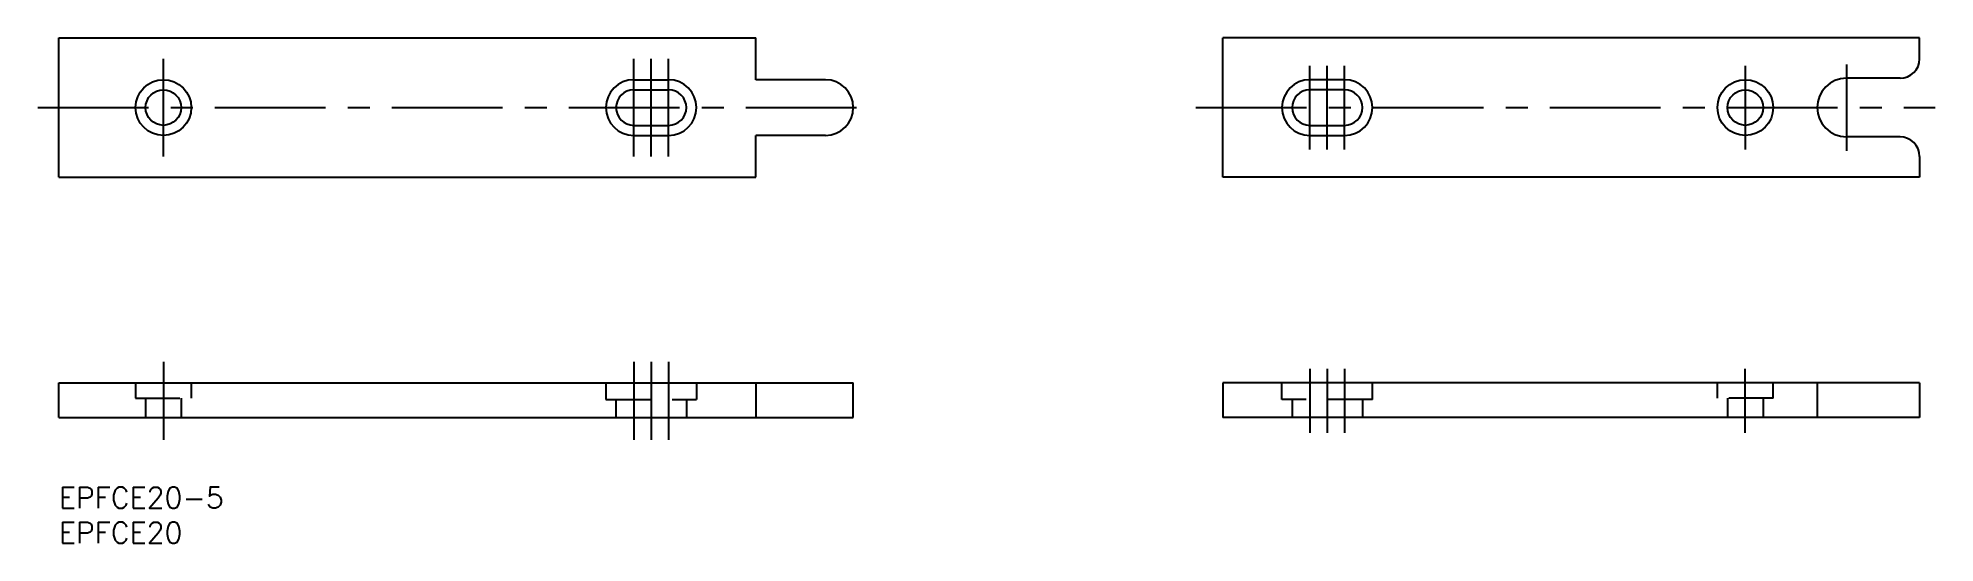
# Model space of a CAD drawing. Extents: x -3 to 269, y -8 to 64.
import ezdxf

# ---------------------------------------------------------------- set-up
doc = ezdxf.new("R2010")
doc.units = 0
doc.header["$LTSCALE"] = 0.5
doc.linetypes.add('CENTER', pattern=[50.8, 31.75, -6.35, 6.35, -6.35])
doc.linetypes.add('DASHED', pattern=[19.05, 12.7, -6.35])
for name, color, linetype in [('MSM_CENTER', 1, 'CENTER'), ('MSM_CONTINUOUS', 7, 'CONTINUOUS'), ('MSM_DASHED', 4, 'DASHED'), ('MSM_PART_NUMBER', 7, 'CONTINUOUS')]:
    doc.layers.add(name, color=color, linetype=linetype)
doc.styles.get("Standard").update_dxf_attribs({"font": 'txt.shx', "height": 3, "bigfont": 'bigfont.shx'})

# ---------------------------------------------------------------- blocks, each defined once
blk = doc.blocks.new('*U4')
at = {"layer": 'MSM_PART_NUMBER'}
blk.add_text('EPFCE20-5', height=3, dxfattribs=at).set_placement((0, -3))
blk = doc.blocks.new('*U5')
at = {"layer": 'MSM_PART_NUMBER'}
blk.add_text('EPFCE20', height=3, dxfattribs=at).set_placement((0, -8))

msp = doc.modelspace()

# ---------------------------------------------------------------- linework, layer by layer
at = {"layer": 'MSM_CENTER'}
for p, q in [((15, 47.5), (15, 61.5)), ((82.5, 47.5), (82.5, 61.5)), ((85, 47.5), (85, 61.5)), ((87.5, 47.5), (87.5, 61.5)), ((179.51, 48.5), (179.51, 60.5)), ((182.01, 48.5), (182.01, 60.5)), ((184.51, 48.5), (184.51, 60.5)), ((242.01, 60.5), (242.01, 48.5)), ((256.51, 60.7), (256.51, 48.3)), ((-3, 54.5), (117, 54.5)), ((163.17, 54.5), (269.24, 54.5)), ((15, 18), (15, 6.8)), ((82.5, 18), (82.5, 6.8)), ((85, 18), (85, 6.8)), ((87.5, 18), (87.5, 6.8)), ((179.51, 17), (179.51, 7.8)), ((182.01, 17), (182.01, 7.8)), ((184.51, 17), (184.51, 7.8)), ((242.01, 7.8), (242.01, 17))]:
    msp.add_line(p, q, dxfattribs=at)
at = {"layer": 'MSM_CONTINUOUS'}
for p, q in [((0, 64.5), (100, 64.5)), ((0, 44.5), (0, 64.5)), ((100, 58.5), (100, 64.5)), ((267.01, 64.5), (167.01, 64.5)), ((167.01, 44.5), (167.01, 64.5)), ((267.01, 61.5), (267.01, 64.5)), ((82.5, 58.5), (87.5, 58.5)), ((110, 58.5), (100, 58.5)), ((184.51, 58.5), (179.51, 58.5)), ((264.21, 58.7), (256.51, 58.7)), ((82.5, 57.05), (87.5, 57.05)), ((184.51, 57.05), (179.51, 57.05)), ((82.5, 51.95), (87.5, 51.95)), ((179.51, 51.95), (184.51, 51.95)), ((82.5, 50.5), (87.5, 50.5)), ((100, 44.5), (100, 50.5)), ((110, 50.5), (100, 50.5)), ((179.51, 50.5), (184.51, 50.5)), ((264.21, 50.3), (256.51, 50.3)), ((267.01, 47.5), (267.01, 44.5)), ((0, 44.5), (100, 44.5)), ((267.01, 44.5), (167.01, 44.5)), ((0, 10), (0, 15)), ((0, 15), (114, 15)), ((100, 15), (100, 10)), ((114, 10), (114, 15)), ((167.01, 15), (167.01, 10)), ((267.01, 15), (167.01, 15)), ((267.01, 15), (267.01, 10)), ((0, 10), (114, 10)), ((267.01, 10), (167.01, 10))]:
    msp.add_line(p, q, dxfattribs=at)
for centre, radius in [((15, 54.5), 4), ((242.01, 54.5), 4), ((15, 54.5), 2.55), ((242.01, 54.5), 2.55)]:
    msp.add_circle(centre, radius, dxfattribs=at)
for centre, radius, start, end in [((264.21, 61.5), 2.8, 270, 0), ((82.5, 54.5), 4, 90, 270), ((87.5, 54.5), 4, 270, 90), ((110, 54.5), 4, 270, 90), ((179.51, 54.5), 4, 90, 270), ((184.51, 54.5), 4, 270, 90), ((256.51, 54.5), 4.2, 90, 270), ((82.5, 54.5), 2.55, 90, 270), ((87.5, 54.5), 2.55, 270, 90), ((179.51, 54.5), 2.55, 90, 270), ((184.51, 54.5), 2.55, 270, 90), ((264.21, 47.5), 2.8, 0, 90)]:
    msp.add_arc(centre, radius, start, end, dxfattribs=at)
at = {"layer": 'MSM_DASHED'}
for p, q in [((11, 15), (11, 12.8)), ((19, 15), (19, 12.8)), ((78.5, 15), (78.5, 12.6)), ((91.5, 15), (91.5, 12.6)), ((175.51, 12.6), (175.51, 15)), ((188.51, 12.6), (188.51, 15)), ((238.01, 12.8), (238.01, 15)), ((246.01, 12.8), (246.01, 15)), ((252.31, 15), (252.31, 10)), ((11, 12.8), (19, 12.8)), ((12.45, 12.8), (12.45, 10)), ((17.55, 12.8), (17.55, 10)), ((78.5, 12.6), (91.5, 12.6)), ((79.95, 12.6), (79.95, 10)), ((90.05, 12.6), (90.05, 10)), ((188.51, 12.6), (175.51, 12.6)), ((176.96, 12.6), (176.96, 10)), ((187.06, 12.6), (187.06, 10)), ((246.01, 12.8), (238.01, 12.8)), ((239.46, 12.8), (239.46, 10)), ((244.56, 12.8), (244.56, 10))]:
    msp.add_line(p, q, dxfattribs=at)

# ---------------------------------------------------------------- block references
at = {"layer": 'MSM_CONTINUOUS'}
for name in ['*U4', '*U5']:
    msp.add_blockref(name, (0, 0), dxfattribs=at)

doc.saveas('drawing.dxf')
